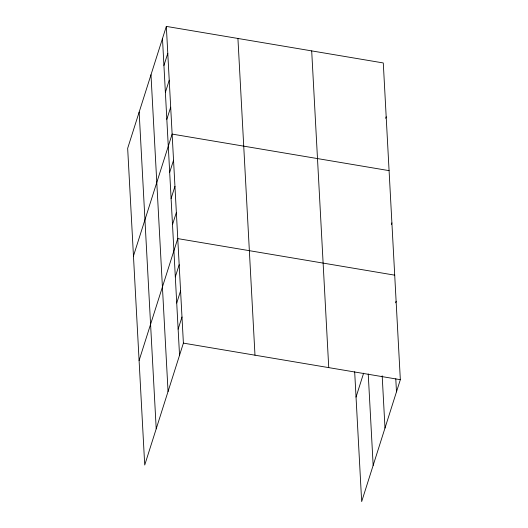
<?xml version="1.0" encoding="UTF-8"?>
<svg xmlns="http://www.w3.org/2000/svg" width="528" height="528" viewBox="0 0 528 528"><rect width="100%" height="100%" fill="white"/><g stroke="black" fill="none" stroke-linecap="round" stroke-linejoin="round"><path stroke-width="0.79" d="M166.333 26.4L127.664 148.315L144.718 465.049L183.394 343.127L166.333 26.4L383.282 62.951L400.336 379.685L361.667 501.6L354.671 371.765M163.931 65.479L167.785 53.321M165.376 92.4L169.237 80.243M166.828 119.321L170.683 107.164M133.459 256.007L172.135 134.086L389.083 170.643M169.686 172.372L173.54 160.222M171.092 198.502L174.953 186.351M172.504 224.631L176.359 212.48M139.088 360.525L177.764 238.61L394.713 275.161M175.316 276.896L179.17 264.739M176.722 303.026L180.576 290.869M178.127 329.155L181.988 316.998M385.697 118.318L386.179 116.8M391.413 224.42L391.895 222.902M356.037 397.082L363.614 373.19M395.637 302.815L396.119 301.29M183.394 343.127L400.336 379.685M395.782 378.774L396.482 391.835M382.18 375.797L384.991 428.063M368.227 373.923L373.157 465.379M311.692 50.893L328.746 367.62M237.93 38.465L254.984 355.192M162.479 38.557L179.54 355.285M150.988 74.778L168.049 391.505M139.148 112.094L156.209 428.828"/></g></svg>
